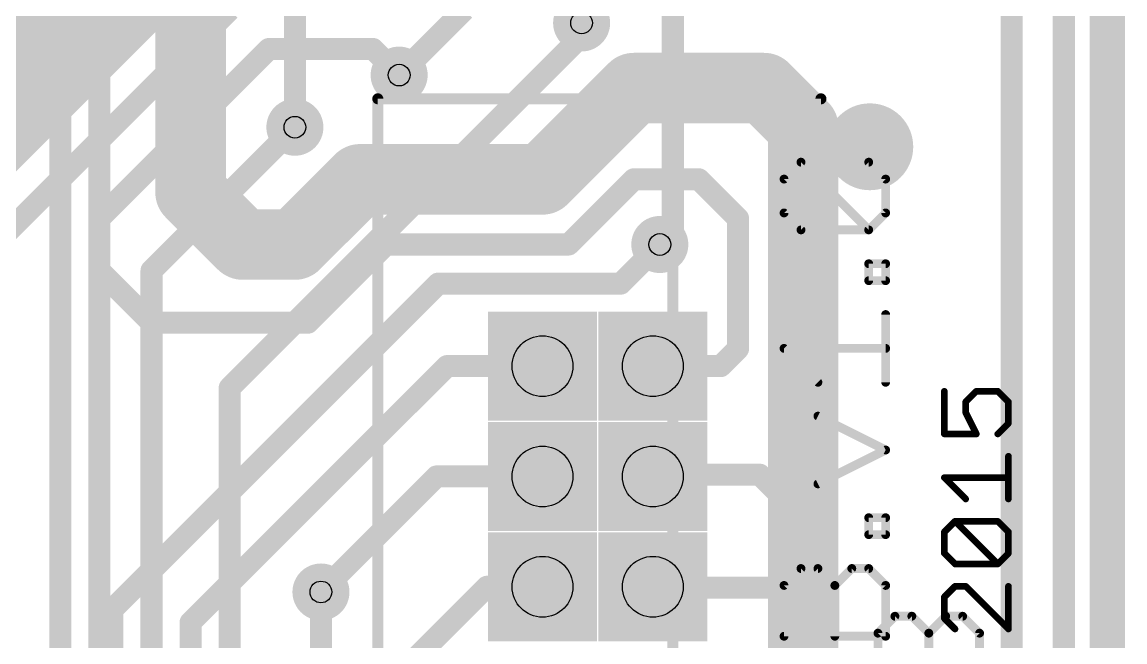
# Model space of a CAD drawing. Extents: x 61.5 to 101.4, y 9 to 89.5.
# Drawn here: x 84.91 to 97.6, y 33.23 to 40.36 of the extents above; entities that cross this region are included whole.
import ezdxf

# ---------------------------------------------------------------- set-up
doc = ezdxf.new("R2010")
doc.units = 0
for name, color, linetype in [('1', 22, 'CONTINUOUS'), ('16', 175, 'CONTINUOUS'), ('17', 82, 'CONTINUOUS'), ('18', 82, 'CONTINUOUS'), ('20', 7, 'CONTINUOUS'), ('21', 253, 'CONTINUOUS'), ('22', 253, 'CONTINUOUS'), ('29', 253, 'CONTINUOUS'), ('30', 253, 'CONTINUOUS'), ('44', 253, 'CONTINUOUS')]:
    doc.layers.add(name, color=color, linetype=linetype)

# ---------------------------------------------------------------- blocks, each defined once
blk = doc.blocks.new('SQUAREP')
blk.add_solid([(-0.5, -0.5), (0.5, -0.5), (-0.5, 0.5), (0.5, 0.5)])
blk = doc.blocks.new('ROUNDV')
at = {"const_width": 0.5}
blk.add_lwpolyline([(0, -0.25, 1), (0, 0.25, 1), (0, -0.25)], format="xyb", dxfattribs=at)

msp = doc.modelspace()

# ---------------------------------------------------------------- linework, layer by layer
at = {"layer": '1'}
for points, const_width in [([(96.9, 80.25), (96.9, 23.85)], 0.254), ([(96.3, 79.65), (96.3, 23.4)], 0.254), ([(86.85, 40.5), (87.6, 41.25)], 0.8128), ([(91.35, 40.35), (90.75, 40.95)], 0.254), ([(86.85, 38.4), (86.85, 40.5)], 0.8128), ([(85.8, 40.65), (85.8, 39.9)], 0.254), ([(88.05, 40.65), (88.05, 39.15)], 0.254), ([(84.15, 40.5), (85.35, 39.3)], 0.254), ([(89.25, 39.75), (90, 40.5)], 0.254), ([(85.8, 38.1), (85.8, 39.9)], 0.254), ([(91.95, 39.6), (91.35, 39)], 0.8128), ([(93.45, 39.6), (91.95, 39.6)], 0.8128), ([(93.9, 39.15), (93.45, 39.6)], 0.8128), ([(93.9, 34.5), (93.9, 39.15)], 0.8128), ([(85.35, 39.3), (85.35, 32.55)], 0.254), ([(91.35, 39), (90.9, 38.55)], 0.8128), ([(88.8, 38.55), (88.05, 37.8)], 0.8128), ([(90.9, 38.55), (88.8, 38.55)], 0.8128), ([(87.45, 37.8), (86.85, 38.4)], 0.8128), ([(91.95, 38.55), (91.5, 38.1)], 0.254), ([(92.7, 38.55), (91.95, 38.55)], 0.254), ([(93.15, 38.1), (92.7, 38.55)], 0.254), ([(85.8, 37.5), (85.8, 38.1)], 0.254), ([(91.5, 38.1), (91.2, 37.8)], 0.254), ([(93.15, 36.6), (93.15, 38.1)], 0.254), ([(88.05, 37.8), (87.45, 37.8)], 0.8128), ([(89.1, 37.8), (88.8, 37.5)], 0.254), ([(91.2, 37.8), (89.1, 37.8)], 0.254), ([(92.1, 37.65), (92.25, 37.8)], 0.254), ([(91.8, 37.35), (92.1, 37.65)], 0.254), ([(86.4, 36.9), (85.8, 37.5)], 0.254), ([(88.8, 37.5), (88.2, 36.9)], 0.254), ([(85.95, 33.6), (89.7, 37.35)], 0.254), ([(89.7, 37.35), (91.8, 37.35)], 0.254), ([(88.2, 36.9), (86.4, 36.9)], 0.254), ([(92.95, 36.4), (93.15, 36.6)], 0.254), ([(89.7, 36.3), (89.8, 36.4)], 0.254), ([(89.8, 36.4), (90.9, 36.4)], 0.254), ([(92.17, 36.4), (92.95, 36.4)], 0.254), ([(86.85, 33.45), (89.7, 36.3)], 0.254), ([(88.35, 33.8), (89.68, 35.13)], 0.254), ([(89.68, 35.13), (90.9, 35.13)], 0.254), ([(92.17, 35.13), (92.19, 35.15)], 0.254), ([(92.19, 35.15), (93.4, 35.15)], 0.254), ([(93.4, 35.15), (93.9, 34.65)], 0.254), ([(93.9, 34.5), (93.9, 33.75)], 0.8128), ([(93.9, 34.65), (93.9, 34.5)], 0.254), ([(93.9, 33.75), (93.9, 31.35)], 0.8128), ([(90.15, 33.75), (90.26, 33.86)], 0.254), ([(90.26, 33.86), (90.9, 33.86)], 0.254), ([(92.17, 33.86), (92.18, 33.85)], 0.254), ([(92.18, 33.85), (93.8, 33.85)], 0.254), ([(93.8, 33.85), (93.9, 33.75)], 0.254), ([(87.65, 31.25), (90.15, 33.75)], 0.254), ([(85.95, 29.85), (85.95, 33.6)], 0.254), ([(86.85, 30), (86.85, 33.45)], 0.254)]:
    msp.add_lwpolyline(points, dxfattribs=dict(at, const_width=const_width))
for points, const_width in [([(87.0532, 40.5, 1), (86.6468, 40.5)], 0.4064), ([(86.7063, 40.6437, 1), (86.9937, 40.3563)], 0.4064), ([(91.3051, 40.3051, 1), (91.3949, 40.3949)], 0.127), ([(85.8635, 39.9, 1), (85.7365, 39.9)], 0.127), ([(91.95, 39.8032, 1), (91.95, 39.3968)], 0.4064), ([(92.0937, 39.4563, 1), (91.8063, 39.7437)], 0.4064), ([(93.5937, 39.7437, 1), (93.3063, 39.4563)], 0.4064), ([(93.45, 39.3968, 1), (93.45, 39.8032)], 0.4064), ([(85.7365, 39.9, 1), (85.8635, 39.9)], 0.127), ([(89.2051, 39.7949, 1), (89.2949, 39.7051)], 0.127), ([(94.1032, 39.15, 1), (93.6968, 39.15)], 0.4064), ([(93.7563, 39.0063, 1), (94.0437, 39.2937)], 0.4064), ([(85.4135, 39.3, 1), (85.2865, 39.3)], 0.127), ([(85.3051, 39.2551, 1), (85.3949, 39.3449)], 0.127), ([(91.4937, 38.8563, 1), (91.2063, 39.1437)], 0.4064), ([(91.2063, 39.1437, 1), (91.4937, 38.8563)], 0.4064), ([(87.9865, 39.15, 1), (88.1135, 39.15)], 0.127), ([(88.8, 38.7532, 1), (88.8, 38.3468)], 0.4064), ([(88.9437, 38.4063, 1), (88.6563, 38.6937)], 0.4064), ([(90.7563, 38.6937, 1), (91.0437, 38.4063)], 0.4064), ([(90.9, 38.3468, 1), (90.9, 38.7532)], 0.4064), ([(86.9937, 38.5437, 1), (86.7063, 38.2563)], 0.4064), ([(86.6468, 38.4, 1), (87.0532, 38.4)], 0.4064), ([(91.95, 38.6135, 1), (91.95, 38.4865)], 0.127), ([(91.9949, 38.5051, 1), (91.9051, 38.5949)], 0.127), ([(92.7449, 38.5949, 1), (92.6551, 38.5051)], 0.127), ([(92.7, 38.4865, 1), (92.7, 38.6135)], 0.127), ([(85.8635, 38.1, 1), (85.7365, 38.1)], 0.127), ([(91.4551, 38.1449, 1), (91.5449, 38.0551)], 0.127), ([(91.5449, 38.0551, 1), (91.4551, 38.1449)], 0.127), ([(93.2135, 38.1, 1), (93.0865, 38.1)], 0.127), ([(93.1051, 38.0551, 1), (93.1949, 38.1449)], 0.127), ([(85.7365, 38.1, 1), (85.8635, 38.1)], 0.127), ([(87.45, 38.0032, 1), (87.45, 37.5968)], 0.4064), ([(87.3063, 37.6563, 1), (87.5937, 37.9437)], 0.4064), ([(87.9063, 37.9437, 1), (88.1937, 37.6563)], 0.4064), ([(88.05, 37.5968, 1), (88.05, 38.0032)], 0.4064), ([(89.1, 37.8635, 1), (89.1, 37.7365)], 0.127), ([(89.1449, 37.7551, 1), (89.0551, 37.8449)], 0.127), ([(91.1551, 37.8449, 1), (91.2449, 37.7551)], 0.127), ([(91.2, 37.7365, 1), (91.2, 37.8635)], 0.127), ([(92.2949, 37.7551, 1), (92.2051, 37.8449)], 0.127), ([(92.0551, 37.6949, 1), (92.1449, 37.6051)], 0.127), ([(92.1449, 37.6051, 1), (92.0551, 37.6949)], 0.127), ([(85.8449, 37.5449, 1), (85.7551, 37.4551)], 0.127), ([(88.7551, 37.5449, 1), (88.8449, 37.4551)], 0.127), ([(88.8449, 37.4551, 1), (88.7551, 37.5449)], 0.127), ([(85.7365, 37.5, 1), (85.8635, 37.5)], 0.127), ([(89.7, 37.4135, 1), (89.7, 37.2865)], 0.127), ([(89.7449, 37.3051, 1), (89.6551, 37.3949)], 0.127), ([(91.7551, 37.3949, 1), (91.8449, 37.3051)], 0.127), ([(91.8, 37.2865, 1), (91.8, 37.4135)], 0.127), ([(86.4, 36.9635, 1), (86.4, 36.8365)], 0.127), ([(86.3551, 36.8551, 1), (86.4449, 36.9449)], 0.127), ([(88.1551, 36.9449, 1), (88.2449, 36.8551)], 0.127), ([(88.2, 36.8365, 1), (88.2, 36.9635)], 0.127), ([(93.1949, 36.5551, 1), (93.1051, 36.6449)], 0.127), ([(93.0865, 36.6, 1), (93.2135, 36.6)], 0.127), ([(89.8, 36.4635, 1), (89.8, 36.3365)], 0.127), ([(89.8449, 36.3551, 1), (89.7551, 36.4449)], 0.127), ([(90.9, 36.3365, 1), (90.9, 36.4635)], 0.127), ([(92.17, 36.4635, 1), (92.17, 36.3365)], 0.127), ([(92.9051, 36.4449, 1), (92.9949, 36.3551)], 0.127), ([(92.95, 36.3365, 1), (92.95, 36.4635)], 0.127), ([(89.6551, 36.3449, 1), (89.7449, 36.2551)], 0.127), ([(89.7449, 36.2551, 1), (89.6551, 36.3449)], 0.127), ([(89.68, 35.1935, 1), (89.68, 35.0665)], 0.127), ([(89.7249, 35.0851, 1), (89.6351, 35.1749)], 0.127), ([(90.9, 35.0665, 1), (90.9, 35.1935)], 0.127), ([(92.1251, 35.1749, 1), (92.2149, 35.0851)], 0.127), ([(92.19, 35.2135, 1), (92.19, 35.0865)], 0.127), ([(92.2349, 35.1051, 1), (92.1451, 35.1949)], 0.127), ([(93.4449, 35.1949, 1), (93.3551, 35.1051)], 0.127), ([(93.4, 35.0865, 1), (93.4, 35.2135)], 0.127), ([(94.1032, 34.5, 1), (93.6968, 34.5)], 0.4064), ([(93.6968, 34.5, 1), (94.1032, 34.5)], 0.4064), ([(93.9635, 34.65, 1), (93.8365, 34.65)], 0.127), ([(93.8551, 34.6051, 1), (93.9449, 34.6949)], 0.127), ([(93.8365, 34.5, 1), (93.9635, 34.5)], 0.127), ([(94.1032, 33.75, 1), (93.6968, 33.75)], 0.4064), ([(88.3051, 33.8449, 1), (88.3949, 33.7551)], 0.127), ([(90.26, 33.9235, 1), (90.26, 33.7965)], 0.127), ([(90.3049, 33.8151, 1), (90.2151, 33.9049)], 0.127), ([(90.9, 33.7965, 1), (90.9, 33.9235)], 0.127), ([(92.2149, 33.9049, 1), (92.1251, 33.8151)], 0.127), ([(92.18, 33.9135, 1), (92.18, 33.7865)], 0.127), ([(92.1351, 33.8051, 1), (92.2249, 33.8949)], 0.127), ([(93.6968, 33.75, 1), (94.1032, 33.75)], 0.4064), ([(93.8449, 33.8949, 1), (93.7551, 33.8051)], 0.127), ([(93.8, 33.7865, 1), (93.8, 33.9135)], 0.127), ([(90.1051, 33.7949, 1), (90.1949, 33.7051)], 0.127), ([(90.1949, 33.7051, 1), (90.1051, 33.7949)], 0.127), ([(93.8551, 33.7051, 1), (93.9449, 33.7949)], 0.127), ([(86.0135, 33.6, 1), (85.8865, 33.6)], 0.127), ([(85.9051, 33.6449, 1), (85.9949, 33.5551)], 0.127), ([(86.9135, 33.45, 1), (86.7865, 33.45)], 0.127), ([(86.8051, 33.4949, 1), (86.8949, 33.4051)], 0.127)]:
    msp.add_lwpolyline(points, format="xyb", dxfattribs=dict(at, const_width=const_width))
at = {"layer": '16'}
for points, const_width in [([(92.4, 38.85), (92.4, 43.95)], 0.254), ([(86.1, 40.8), (86.55, 41.25)], 1.27), ([(83.7, 38.4), (86.1, 40.8)], 1.27), ([(87.3, 40.5), (85.2, 38.4)], 0.254), ([(91.35, 40.2), (91.35, 40.35)], 0.254), ([(87.3, 36.15), (91.35, 40.2)], 0.254), ([(87.15, 39.45), (87.75, 40.05)], 0.254), ([(87.75, 40.05), (88.95, 40.05)], 0.254), ([(89.25, 39.75), (88.95, 40.05)], 0.254), ([(85.8, 38.1), (87.15, 39.45)], 0.254), ([(88.05, 39.15), (86.4, 37.5)], 0.254), ([(92.4, 38.85), (92.4, 37.95)], 0.254), ([(85.2, 38.4), (84.75, 37.95)], 0.254), ([(85.8, 32.25), (85.8, 38.1)], 0.254), ([(92.4, 37.95), (92.25, 37.8)], 0.254), ([(86.4, 37.5), (86.4, 31.8)], 0.254), ([(87.3, 31.8), (87.3, 36.15)], 0.254), ([(88.35, 26.45), (88.35, 33.8)], 0.254)]:
    msp.add_lwpolyline(points, dxfattribs=dict(at, const_width=const_width))
for points, const_width in [([(86.3245, 40.5755, 1), (85.8755, 41.0245)], 0.635), ([(85.8755, 41.0245, 1), (86.3245, 40.5755)], 0.635), ([(91.4135, 40.35, 1), (91.2865, 40.35)], 0.127), ([(91.2865, 40.2, 1), (91.4135, 40.2)], 0.127), ([(91.3949, 40.1551, 1), (91.3051, 40.2449)], 0.127), ([(87.75, 40.1135, 1), (87.75, 39.9865)], 0.127), ([(87.7949, 40.0051, 1), (87.7051, 40.0949)], 0.127), ([(88.9949, 40.0949, 1), (88.9051, 40.0051)], 0.127), ([(88.95, 39.9865, 1), (88.95, 40.1135)], 0.127), ([(89.2051, 39.7051, 1), (89.2949, 39.7949)], 0.127), ([(87.1051, 39.4949, 1), (87.1949, 39.4051)], 0.127), ([(87.1949, 39.4051, 1), (87.1051, 39.4949)], 0.127), ([(88.0949, 39.1051, 1), (88.0051, 39.1949)], 0.127), ([(92.4635, 38.85, 1), (92.3365, 38.85)], 0.127), ([(92.3365, 38.85, 1), (92.4635, 38.85)], 0.127), ([(85.1551, 38.4449, 1), (85.2449, 38.3551)], 0.127), ([(85.2449, 38.3551, 1), (85.1551, 38.4449)], 0.127), ([(85.8635, 38.1, 1), (85.7365, 38.1)], 0.127), ([(85.7551, 38.1449, 1), (85.8449, 38.0551)], 0.127), ([(92.3365, 37.95, 1), (92.4635, 37.95)], 0.127), ([(92.4449, 37.9051, 1), (92.3551, 37.9949)], 0.127), ([(92.2051, 37.8449, 1), (92.2949, 37.7551)], 0.127), ([(86.4635, 37.5, 1), (86.3365, 37.5)], 0.127), ([(86.3551, 37.5449, 1), (86.4449, 37.4551)], 0.127), ([(87.3635, 36.15, 1), (87.2365, 36.15)], 0.127), ([(87.2551, 36.1949, 1), (87.3449, 36.1051)], 0.127), ([(88.4135, 33.8, 1), (88.2865, 33.8)], 0.127)]:
    msp.add_lwpolyline(points, format="xyb", dxfattribs=dict(at, const_width=const_width))
at = {"layer": '20', "const_width": 0.4064}
msp.add_lwpolyline([(97.4, 89.25), (97.4, 9.25)], dxfattribs=at)
at = {"layer": '21'}
for points, const_width in [([(92.4, 9.282), (92.4, 59.282)], 0.127), ([(93.6798, 38.553), (93.8747, 38.7479)], 0.1016), ([(93.8747, 38.7479), (94.6543, 38.7479)], 0.1016), ([(94.6543, 37.9683), (93.8747, 38.7479)], 0.1016), ([(94.6543, 38.7479), (94.8492, 38.553)], 0.1016), ([(93.6798, 38.1632), (93.6798, 38.553)], 0.1016), ([(94.8492, 38.553), (94.8492, 38.1632)], 0.1016), ([(93.8747, 37.9683), (93.6798, 38.1632)], 0.1016), ([(94.8492, 38.1632), (94.6543, 37.9683)], 0.1016), ([(94.6543, 37.9683), (93.8747, 37.9683)], 0.1016), ([(94.6543, 37.3836), (94.6543, 37.5785)], 0.1016), ([(94.6543, 37.5785), (94.8492, 37.5785)], 0.1016), ([(94.8492, 37.5785), (94.8492, 37.3836)], 0.1016), ([(94.8492, 37.3836), (94.6543, 37.3836)], 0.1016), ([(94.8492, 36.2142), (94.8492, 36.9938)], 0.1016), ([(94.0696, 36.2142), (93.6798, 36.604)], 0.1016), ([(93.6798, 36.604), (94.8492, 36.604)], 0.1016), ([(95.5247, 36.1106), (95.5247, 35.6191)], 0.0762), ([(95.7704, 35.9877), (95.8933, 36.1106)], 0.0762), ([(95.8933, 36.1106), (96.139, 36.1106)], 0.0762), ([(96.139, 36.1106), (96.2619, 35.9877)], 0.0762), ([(95.7704, 35.8648), (95.7704, 35.9877)], 0.0762), ([(96.2619, 35.9877), (96.2619, 35.742)], 0.0762), ([(94.8492, 35.4346), (94.0696, 35.8244)], 0.1016), ([(95.8933, 35.6191), (95.7704, 35.8648)], 0.0762), ([(96.2619, 35.742), (96.139, 35.6191)], 0.0762), ([(95.5247, 35.6191), (95.8933, 35.6191)], 0.0762), ([(94.0696, 35.0448), (94.8492, 35.4346)], 0.1016), ([(96.2619, 34.8707), (96.2619, 35.3622)], 0.0762), ([(95.7704, 34.8707), (95.5247, 35.1164)], 0.0762), ([(95.5247, 35.1164), (96.2619, 35.1164)], 0.0762), ([(94.6543, 34.4601), (94.6543, 34.655)], 0.1016), ([(94.6543, 34.655), (94.8492, 34.655)], 0.1016), ([(94.8492, 34.655), (94.8492, 34.4601)], 0.1016), ([(95.5247, 34.4909), (95.6475, 34.6137)], 0.0762), ([(95.5247, 34.2451), (95.5247, 34.4909)], 0.0762), ([(95.6475, 34.6137), (96.139, 34.6137)], 0.0762), ([(96.139, 34.1223), (95.6475, 34.6137)], 0.0762), ([(96.139, 34.6137), (96.2619, 34.4909)], 0.0762), ([(96.2619, 34.4909), (96.2619, 34.2451)], 0.0762), ([(94.8492, 34.4601), (94.6543, 34.4601)], 0.1016), ([(95.6475, 34.1223), (95.5247, 34.2451)], 0.0762), ([(96.2619, 34.2451), (96.139, 34.1223)], 0.0762), ([(96.139, 34.1223), (95.6475, 34.1223)], 0.0762), ([(93.6798, 33.8754), (93.8747, 34.0703)], 0.1016), ([(93.8747, 34.0703), (94.0696, 34.0703)], 0.1016), ([(94.0696, 34.0703), (94.2645, 33.8754)], 0.1016), ([(94.2645, 33.8754), (94.4594, 34.0703)], 0.1016), ([(94.4594, 34.0703), (94.6543, 34.0703)], 0.1016), ([(94.6543, 34.0703), (94.8492, 33.8754)], 0.1016), ([(93.6798, 33.2907), (93.6798, 33.8754)], 0.1016), ([(94.2645, 33.2907), (94.2645, 33.8754)], 0.1016), ([(94.8492, 33.8754), (94.8492, 33.2907)], 0.1016), ([(95.6475, 33.8653), (95.5247, 33.7425)], 0.0762), ([(95.7704, 33.8653), (95.6475, 33.8653)], 0.0762), ([(96.2619, 33.3738), (95.7704, 33.8653)], 0.0762), ([(96.2619, 33.8653), (96.2619, 33.3738)], 0.0762), ([(95.5247, 33.7425), (95.5247, 33.4967)], 0.0762), ([(95.5247, 33.4967), (95.6475, 33.3738)], 0.0762), ([(94.8492, 33.2907), (93.6798, 33.2907)], 0.1016)]:
    msp.add_lwpolyline(points, dxfattribs=dict(at, const_width=const_width))
for points, const_width in [([(93.8747, 38.7733, 1), (93.8747, 38.7225)], 0.0508), ([(93.8927, 38.7658, 1), (93.8567, 38.7299)], 0.0508), ([(93.8927, 38.7299, 1), (93.8567, 38.7658)], 0.0508), ([(94.6723, 38.7658, 1), (94.6363, 38.7299)], 0.0508), ([(94.6543, 38.7225, 1), (94.6543, 38.7733)], 0.0508), ([(93.7052, 38.553, 1), (93.6544, 38.553)], 0.0508), ([(93.6618, 38.5709, 1), (93.6978, 38.535)], 0.0508), ([(94.8746, 38.553, 1), (94.8238, 38.553)], 0.0508), ([(94.8312, 38.535, 1), (94.8672, 38.5709)], 0.0508), ([(93.6978, 38.1811, 1), (93.6618, 38.1452)], 0.0508), ([(94.8672, 38.1452, 1), (94.8312, 38.1811)], 0.0508), ([(93.6544, 38.1632, 1), (93.7052, 38.1632)], 0.0508), ([(94.8238, 38.1632, 1), (94.8746, 38.1632)], 0.0508), ([(93.8747, 37.9937, 1), (93.8747, 37.9429)], 0.0508), ([(93.8567, 37.9503, 1), (93.8927, 37.9862)], 0.0508), ([(94.6363, 37.9862, 1), (94.6723, 37.9503)], 0.0508), ([(94.6363, 37.9503, 1), (94.6723, 37.9862)], 0.0508), ([(94.6543, 37.9429, 1), (94.6543, 37.9937)], 0.0508), ([(94.6797, 37.5785, 1), (94.6289, 37.5785)], 0.0508), ([(94.6543, 37.6039, 1), (94.6543, 37.5531)], 0.0508), ([(94.8746, 37.5785, 1), (94.8238, 37.5785)], 0.0508), ([(94.8492, 37.5531, 1), (94.8492, 37.6039)], 0.0508), ([(94.6543, 37.409, 1), (94.6543, 37.3582)], 0.0508), ([(94.6289, 37.3836, 1), (94.6797, 37.3836)], 0.0508), ([(94.8238, 37.3836, 1), (94.8746, 37.3836)], 0.0508), ([(94.8492, 37.3582, 1), (94.8492, 37.409)], 0.0508), ([(94.8746, 36.9938, 1), (94.8238, 36.9938)], 0.0508), ([(93.6978, 36.6219, 1), (93.6618, 36.586)], 0.0508), ([(93.6798, 36.6294, 1), (93.6798, 36.5786)], 0.0508), ([(94.8492, 36.5786, 1), (94.8492, 36.6294)], 0.0508), ([(94.0516, 36.1962, 1), (94.0876, 36.2321)], 0.0508), ([(94.8238, 36.2142, 1), (94.8746, 36.2142)], 0.0508), ([(95.5437, 36.1106, 1), (95.5056, 36.1106)], 0.0381), ([(95.8933, 36.1296, 1), (95.8933, 36.0915)], 0.0381), ([(95.9068, 36.0971, 1), (95.8798, 36.124)], 0.0381), ([(96.1525, 36.124, 1), (96.1256, 36.0971)], 0.0381), ([(96.139, 36.0915, 1), (96.139, 36.1296)], 0.0381), ([(95.7569, 36.0012, 1), (95.7839, 35.9742)], 0.0381), ([(95.7895, 35.9877, 1), (95.7514, 35.9877)], 0.0381), ([(96.281, 35.9877, 1), (96.2429, 35.9877)], 0.0381), ([(96.2484, 35.9742, 1), (96.2754, 36.0012)], 0.0381), ([(94.081, 35.8471, 1), (94.0582, 35.8016)], 0.0508), ([(95.7875, 35.8733, 1), (95.7534, 35.8563)], 0.0381), ([(95.7514, 35.8648, 1), (95.7895, 35.8648)], 0.0381), ([(96.2429, 35.742, 1), (96.281, 35.742)], 0.0381), ([(96.2754, 35.7285, 1), (96.2484, 35.7554)], 0.0381), ([(95.5247, 35.6381, 1), (95.5247, 35.6)], 0.0381), ([(95.5056, 35.6191, 1), (95.5437, 35.6191)], 0.0381), ([(95.8762, 35.6106, 1), (95.9103, 35.6276)], 0.0381), ([(95.8933, 35.6, 1), (95.8933, 35.6381)], 0.0381), ([(96.1256, 35.6326, 1), (96.1525, 35.6056)], 0.0381), ([(94.8606, 35.4118, 1), (94.8378, 35.4573)], 0.0508), ([(94.8378, 35.4118, 1), (94.8606, 35.4573)], 0.0508), ([(96.281, 35.3622, 1), (96.2429, 35.3622)], 0.0381), ([(94.0582, 35.0675, 1), (94.081, 35.022)], 0.0508), ([(95.5381, 35.1299, 1), (95.5112, 35.1029)], 0.0381), ([(95.5247, 35.1355, 1), (95.5247, 35.0974)], 0.0381), ([(96.2619, 35.0974, 1), (96.2619, 35.1355)], 0.0381), ([(95.7569, 34.8572, 1), (95.7839, 34.8841)], 0.0381), ([(96.2429, 34.8707, 1), (96.281, 34.8707)], 0.0381), ([(94.6797, 34.655, 1), (94.6289, 34.655)], 0.0508), ([(94.6543, 34.6804, 1), (94.6543, 34.6296)], 0.0508), ([(94.8746, 34.655, 1), (94.8238, 34.655)], 0.0508), ([(94.8492, 34.6296, 1), (94.8492, 34.6804)], 0.0508), ([(95.5437, 34.4909, 1), (95.5056, 34.4909)], 0.0381), ([(95.6475, 34.6328, 1), (95.6475, 34.5947)], 0.0381), ([(95.661, 34.6272, 1), (95.6341, 34.6003)], 0.0381), ([(95.661, 34.6003, 1), (95.6341, 34.6272)], 0.0381), ([(96.1525, 34.6272, 1), (96.1256, 34.6003)], 0.0381), ([(96.139, 34.5947, 1), (96.139, 34.6328)], 0.0381), ([(96.281, 34.4909, 1), (96.2429, 34.4909)], 0.0381), ([(94.6543, 34.4855, 1), (94.6543, 34.4347)], 0.0508), ([(94.6289, 34.4601, 1), (94.6797, 34.4601)], 0.0508), ([(94.8238, 34.4601, 1), (94.8746, 34.4601)], 0.0508), ([(94.8492, 34.4347, 1), (94.8492, 34.4855)], 0.0508), ([(95.5112, 34.5043, 1), (95.5381, 34.4774)], 0.0381), ([(96.2484, 34.4774, 1), (96.2754, 34.5043)], 0.0381), ([(95.5381, 34.2586, 1), (95.5112, 34.2317)], 0.0381), ([(96.2754, 34.2317, 1), (96.2484, 34.2586)], 0.0381), ([(95.5056, 34.2451, 1), (95.5437, 34.2451)], 0.0381), ([(95.6475, 34.1413, 1), (95.6475, 34.1032)], 0.0381), ([(95.6341, 34.1088, 1), (95.661, 34.1357)], 0.0381), ([(96.1256, 34.1357, 1), (96.1525, 34.1088)], 0.0381), ([(96.1256, 34.1088, 1), (96.1525, 34.1357)], 0.0381), ([(96.139, 34.1032, 1), (96.139, 34.1413)], 0.0381), ([(96.2429, 34.2451, 1), (96.281, 34.2451)], 0.0381), ([(93.8747, 34.0957, 1), (93.8747, 34.0449)], 0.0508), ([(93.8927, 34.0523, 1), (93.8567, 34.0882)], 0.0508), ([(94.0876, 34.0882, 1), (94.0516, 34.0523)], 0.0508), ([(94.0696, 34.0449, 1), (94.0696, 34.0957)], 0.0508), ([(94.4594, 34.0957, 1), (94.4594, 34.0449)], 0.0508), ([(94.4774, 34.0523, 1), (94.4414, 34.0882)], 0.0508), ([(94.6723, 34.0882, 1), (94.6363, 34.0523)], 0.0508), ([(94.6543, 34.0449, 1), (94.6543, 34.0957)], 0.0508), ([(93.7052, 33.8754, 1), (93.6544, 33.8754)], 0.0508), ([(93.6618, 33.8933, 1), (93.6978, 33.8574)], 0.0508), ([(94.2899, 33.8754, 1), (94.2391, 33.8754)], 0.0508), ([(94.2465, 33.8933, 1), (94.2825, 33.8574)], 0.0508), ([(94.2465, 33.8574, 1), (94.2825, 33.8933)], 0.0508), ([(94.8746, 33.8754, 1), (94.8238, 33.8754)], 0.0508), ([(94.8312, 33.8574, 1), (94.8672, 33.8933)], 0.0508), ([(95.6475, 33.8844, 1), (95.6475, 33.8463)], 0.0381), ([(95.661, 33.8519, 1), (95.6341, 33.8788)], 0.0381), ([(95.7839, 33.8788, 1), (95.7569, 33.8519)], 0.0381), ([(95.7704, 33.8463, 1), (95.7704, 33.8844)], 0.0381), ([(96.281, 33.8653, 1), (96.2429, 33.8653)], 0.0381), ([(95.5437, 33.7425, 1), (95.5056, 33.7425)], 0.0381), ([(95.5112, 33.7559, 1), (95.5381, 33.729)], 0.0381), ([(95.5381, 33.5102, 1), (95.5112, 33.4832)], 0.0381), ([(95.5056, 33.4967, 1), (95.5437, 33.4967)], 0.0381), ([(95.6341, 33.3604, 1), (95.661, 33.3873)], 0.0381), ([(96.2429, 33.3738, 1), (96.281, 33.3738)], 0.0381), ([(96.2484, 33.3604, 1), (96.2754, 33.3873)], 0.0381), ([(93.6798, 33.3161, 1), (93.6798, 33.2653)], 0.0508), ([(93.6544, 33.2907, 1), (93.7052, 33.2907)], 0.0508), ([(94.2391, 33.2907, 1), (94.2899, 33.2907)], 0.0508), ([(94.8238, 33.2907, 1), (94.8746, 33.2907)], 0.0508), ([(94.8492, 33.2653, 1), (94.8492, 33.3161)], 0.0508)]:
    msp.add_lwpolyline(points, format="xyb", dxfattribs=dict(at, const_width=const_width))
at = {"layer": '22'}
for points, const_width in [([(89.0046, 21.8771), (89.0046, 39.4771)], 0.127), ([(89.0046, 39.4771), (94.1046, 39.4771)], 0.127), ([(94.1046, 39.4771), (94.1046, 21.8771)], 0.127), ([(94.9557, 33.521), (94.7608, 33.3261)], 0.1016), ([(95.1506, 33.521), (94.9557, 33.521)], 0.1016), ([(95.3455, 33.3261), (95.1506, 33.521)], 0.1016), ([(95.5404, 33.521), (95.3455, 33.3261)], 0.1016), ([(95.7353, 33.521), (95.5404, 33.521)], 0.1016), ([(95.9302, 33.3261), (95.7353, 33.521)], 0.1016), ([(94.7608, 33.3261), (94.7608, 32.9363)], 0.1016), ([(95.3455, 33.3261), (95.3455, 33.1312)], 0.1016), ([(95.9302, 32.9363), (95.9302, 33.3261)], 0.1016)]:
    msp.add_lwpolyline(points, dxfattribs=dict(at, const_width=const_width))
for points, const_width in [([(89.0363, 39.4771, 1), (88.9728, 39.4771)], 0.0635), ([(89.0046, 39.5088, 1), (89.0046, 39.4453)], 0.0635), ([(94.1363, 39.4771, 1), (94.0728, 39.4771)], 0.0635), ([(94.1046, 39.4453, 1), (94.1046, 39.5088)], 0.0635), ([(94.6667, 38.6748, 1), (94.6667, 39.1748, 1), (94.6667, 38.6748)], 0.5), ([(94.9557, 33.5464, 1), (94.9557, 33.4956)], 0.0508), ([(94.9737, 33.503, 1), (94.9377, 33.539)], 0.0508), ([(95.1686, 33.539, 1), (95.1326, 33.503)], 0.0508), ([(95.1506, 33.4956, 1), (95.1506, 33.5464)], 0.0508), ([(95.5404, 33.5464, 1), (95.5404, 33.4956)], 0.0508), ([(95.5584, 33.503, 1), (95.5224, 33.539)], 0.0508), ([(95.7533, 33.539, 1), (95.7173, 33.503)], 0.0508), ([(95.7353, 33.4956, 1), (95.7353, 33.5464)], 0.0508), ([(94.7428, 33.3441, 1), (94.7788, 33.3081)], 0.0508), ([(94.7862, 33.3261, 1), (94.7354, 33.3261)], 0.0508), ([(95.3275, 33.3441, 1), (95.3635, 33.3081)], 0.0508), ([(95.3709, 33.3261, 1), (95.3201, 33.3261)], 0.0508), ([(95.3275, 33.3081, 1), (95.3635, 33.3441)], 0.0508), ([(95.9556, 33.3261, 1), (95.9048, 33.3261)], 0.0508), ([(95.9122, 33.3081, 1), (95.9482, 33.3441)], 0.0508)]:
    msp.add_lwpolyline(points, format="xyb", dxfattribs=dict(at, const_width=const_width))
at = {"layer": '44'}
for centre, radius in [((91.35, 40.35), 0.125), ((89.25, 39.75), 0.125), ((88.05, 39.15), 0.125), ((92.25, 37.8), 0.125), ((90.9, 36.4), 0.35), ((92.17, 36.4), 0.35), ((90.9, 35.13), 0.35), ((92.17, 35.13), 0.35), ((90.9, 33.86), 0.35), ((92.17, 33.86), 0.35), ((88.35, 33.8), 0.125)]:
    msp.add_circle(centre, radius, dxfattribs=at)

# ---------------------------------------------------------------- block references
at = {"layer": '17', "xscale": 1.05, "yscale": 1.05, "rotation": 270}
for p in [(90.9, 36.4), (90.9, 36.4), (92.17, 36.4), (92.17, 36.4), (90.9, 35.13), (90.9, 35.13), (92.17, 35.13), (92.17, 35.13), (90.9, 33.86), (90.9, 33.86), (92.17, 33.86), (92.17, 33.86)]:
    msp.add_blockref('SQUAREP', p, dxfattribs=at)
at = {"layer": '18', "xscale": 0.6564, "yscale": 0.6564}
for p in [(91.35, 40.35), (91.35, 40.35), (89.25, 39.75), (89.25, 39.75), (88.05, 39.15), (88.05, 39.15), (92.25, 37.8), (92.25, 37.8), (88.35, 33.8), (88.35, 33.8)]:
    msp.add_blockref('ROUNDV', p, dxfattribs=at)
at = {"layer": '29', "xscale": 1.2532, "yscale": 1.2532, "rotation": 270}
for p in [(90.9, 36.4), (92.17, 36.4), (90.9, 35.13), (92.17, 35.13), (90.9, 33.86), (92.17, 33.86)]:
    msp.add_blockref('SQUAREP', p, dxfattribs=at)
at = {"layer": '30', "xscale": 1.2532, "yscale": 1.2532, "rotation": 270}
for p in [(90.9, 36.4), (92.17, 36.4), (90.9, 35.13), (92.17, 35.13), (90.9, 33.86), (92.17, 33.86)]:
    msp.add_blockref('SQUAREP', p, dxfattribs=at)

doc.saveas('drawing.dxf')
